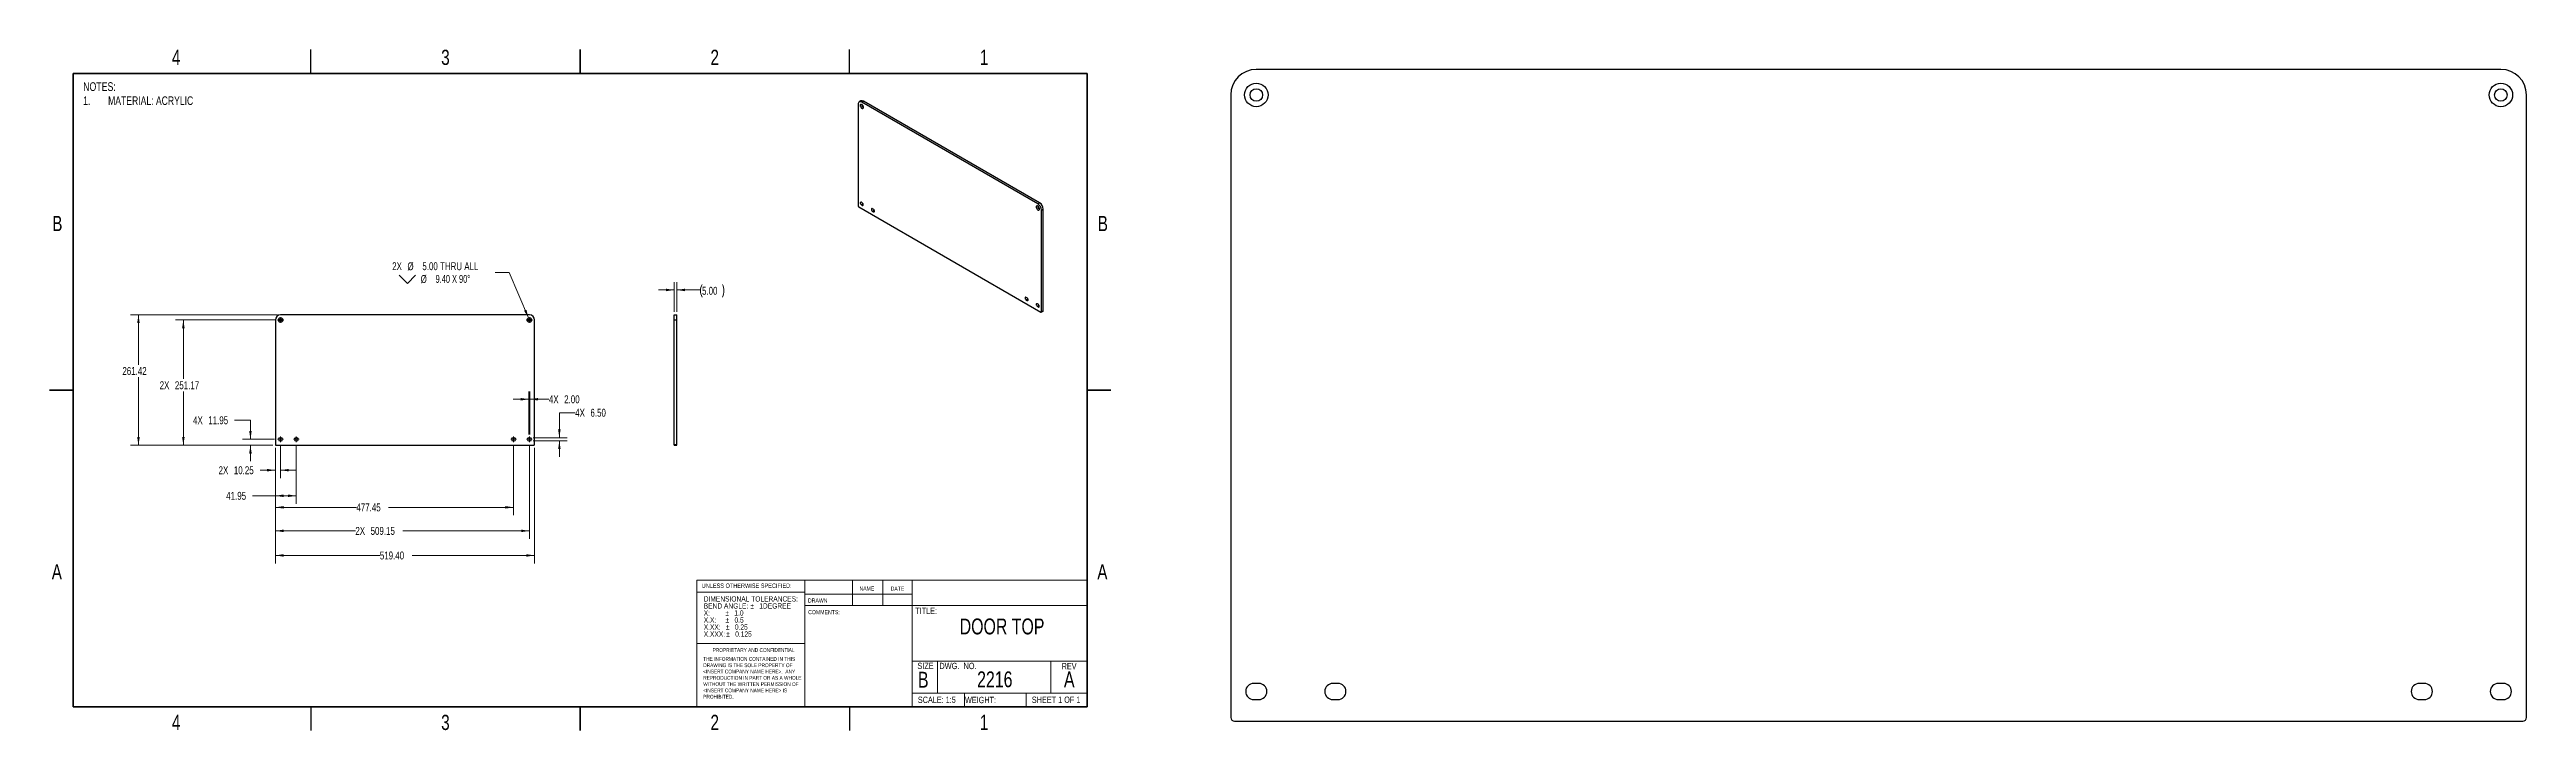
# Model space of a CAD drawing. Header units: millimetres. Extents: x 3 to 996, y 3 to 276.
import ezdxf

# ---------------------------------------------------------------- set-up
doc = ezdxf.new("R2010")
doc.units = ezdxf.units.MM
doc.styles.add('SLDTEXTSTYLE0', font='TXT', dxfattribs={"width": 0.75})
doc.styles.add('SLDTEXTSTYLE1', font='TXT', dxfattribs={"width": 0.6875})
doc.styles.add('SLDTEXTSTYLE2', font='TXT', dxfattribs={"width": 0.694444})
doc.styles.add('SLDTEXTSTYLE3', font='TXT', dxfattribs={"width": 0.7})
doc.dimstyles.new('SLDDIMSTYLE0', dxfattribs={"dimtxt": 3.175, "dimasz": 3.302, "dimexe": 0, "dimexo": 0.0625, "dimgap": 0.79375, "dimtad": 0, "dimtih": 1, "dimtoh": 1, "dimlfac": 5, "dimrnd": 1e-09, "dimzin": 12, "dimdsep": 46, "dimtxsty": 'SLDTEXTSTYLE0', "dimsah": 1, "dimcen": 0.09, "dimadec": 0, "dimazin": 3, "dimtfac": 1, "dimtmove": 0, "dimatfit": 0, "dimfxl": 1, "dimfrac": 2, "dimtolj": 1, "dimtzin": 12, "dimarcsym": 0})
doc.dimstyles.new('SLDDIMSTYLE1', dxfattribs={"dimtxt": 3.175, "dimasz": 3.302, "dimexe": 0, "dimexo": 0.0625, "dimgap": 0.79375, "dimtad": 0, "dimtih": 1, "dimtoh": 1, "dimlfac": 5, "dimrnd": 1e-09, "dimzin": 12, "dimdsep": 46, "dimtxsty": 'SLDTEXTSTYLE0', "dimsah": 1, "dimcen": 0.09, "dimadec": 0, "dimazin": 3, "dimtfac": 1, "dimtofl": 0, "dimtmove": 0, "dimatfit": 3, "dimfxl": 1, "dimfrac": 2, "dimtolj": 1, "dimtzin": 12, "dimarcsym": 0})
doc.dimstyles.new('SLDDIMSTYLE2', dxfattribs={"dimtxt": 3.175, "dimasz": 3.302, "dimexe": 0, "dimexo": 0.0625, "dimgap": 0.79375, "dimtad": 0, "dimtih": 1, "dimtoh": 1, "dimlfac": 5, "dimrnd": 1e-09, "dimzin": 4, "dimdsep": 46, "dimtxsty": 'SLDTEXTSTYLE0', "dimsah": 1, "dimcen": 0.09, "dimadec": 0, "dimazin": 1, "dimtfac": 1, "dimtofl": 0, "dimtmove": 0, "dimatfit": 3, "dimfxl": 1, "dimfrac": 2, "dimtolj": 1, "dimtzin": 12, "dimarcsym": 0})
doc.dimstyles.new('SLDDIMSTYLE3', dxfattribs={"dimtxt": 3.175, "dimasz": 3.302, "dimexe": 0, "dimexo": 0.0625, "dimgap": 0.79375, "dimtad": 0, "dimtih": 1, "dimtoh": 1, "dimlfac": 5, "dimrnd": 1e-09, "dimzin": 4, "dimdsep": 46, "dimtxsty": 'SLDTEXTSTYLE0', "dimsah": 1, "dimcen": 0.09, "dimadec": 0, "dimazin": 1, "dimtfac": 1, "dimtmove": 0, "dimatfit": 0, "dimfxl": 1, "dimfrac": 2, "dimtolj": 1, "dimtzin": 12, "dimarcsym": 0})
doc.dimstyles.new('SLDDIMSTYLE4', dxfattribs={"dimtxt": 3.175, "dimasz": 3.302, "dimexe": 0, "dimexo": 0.0625, "dimgap": 0.79375, "dimtad": 0, "dimtih": 1, "dimtoh": 1, "dimlfac": 5, "dimrnd": 1e-09, "dimzin": 4, "dimdsep": 46, "dimtxsty": 'SLDTEXTSTYLE0', "dimsah": 1, "dimcen": 0, "dimadec": 0, "dimazin": 1, "dimtfac": 1, "dimtofl": 0, "dimtmove": 0, "dimatfit": 3, "dimfxl": 1, "dimfrac": 2, "dimtolj": 1, "dimtzin": 12, "dimarcsym": 0})

# ---------------------------------------------------------------- blocks, each defined once
blk = doc.blocks.new('SW_NOTE_0')
at = {"color": 0, "linetype": 'Continuous', "lineweight": 0, "attachment_point": 1, "style": 'SLDTEXTSTYLE0'}
for s, insert, char_height in [('NOTES:', (0, 4.51), 3.5), ('1.', (0, -1.15), 3.44), ('MATERIAL: ACRYLIC', (10, -1.15), 3.4396)]:
    blk.add_mtext(s, dxfattribs=dict(at, insert=insert, char_height=char_height))
blk = doc.blocks.new('SW_NOTE_1')
at = {"color": 0, "linetype": 'Continuous', "lineweight": 0, "char_height": 1.524, "attachment_point": 1, "style": 'SLDTEXTSTYLE0'}
for s, insert in [('THE INFORMATION CONTAINED IN THIS', (0, 1.96)), ('WITHOUT THE WRITTEN PERMISSION OF', (0, -8.13)), ('<INSERT COMPANY NAME HERE>.  ANY', (0, -3.08)), ('DRAWING IS THE SOLE PROPERTY OF', (0, -0.56)), ('REPRODUCTION IN PART OR AS A WHOLE', (0, -5.61)), ('<INSERT COMPANY NAME HERE> IS', (0, -10.66)), ('PROHIBITED.', (0, -13.18))]:
    blk.add_mtext(s, dxfattribs=dict(at, insert=insert))
blk = doc.blocks.new('SW_NOTE_2')
at = {"color": 0, "linetype": 'Continuous', "lineweight": 0, "attachment_point": 1, "style": 'SLDTEXTSTYLE0'}
for s, insert, char_height in [('DIMENSIONAL TOLERANCES:', (0, 2.73), 2.1167), ('X:', (0, -2.92), 2.117), ('X.X:', (0, -5.74), 2.117), ('X.XX:', (0, -8.56), 2.117), ('BEND ANGLE:', (0, -0.09), 2.1167), ('%%p', (8.66, -2.92), 2.117), ('%%p', (8.74, -5.74), 2.117), ('%%p', (8.87, -8.56), 2.117), ('1.0', (12.26, -2.92), 2.117), ('0.5', (12.34, -5.74), 2.117), ('0.25', (12.48, -8.56), 2.117), ('%%p', (18.66, -0.09), 2.117), ('1DEGREE', (22.27, -0.09), 2.117), ('X.XXX:', (0, -11.38), 2.117), ('%%p', (9, -11.38), 2.117), ('0.125', (12.61, -11.38), 2.117)]:
    blk.add_mtext(s, dxfattribs=dict(at, insert=insert, char_height=char_height))
blk = doc.blocks.new('_D')
at = {"color": 7, "linetype": 'Continuous', "lineweight": 18}
for p, q in [((93.71, 116.58), (93.71, 104.38)), ((95.76, 117.52), (95.76, 104.38)), ((93.71, 107.55), (87.6, 107.55)), ((95.76, 107.55), (102.11, 107.55))]:
    blk.add_line(p, q, dxfattribs=at)
for points in [[(93.71, 107.55), (90.41, 108.06), (90.41, 107.05)], [(95.76, 107.55), (99.06, 107.05), (99.06, 108.06)]]:
    blk.add_solid(points, dxfattribs=at)
at = {"color": 7, "linetype": 'Continuous', "lineweight": 18, "char_height": 3.175, "attachment_point": 1, "style": 'SLDTEXTSTYLE0'}
for s, insert in [('2X', (70.94, 109.13)), ('10.25', (77.04, 109.13))]:
    blk.add_mtext(s, dxfattribs=dict(at, insert=insert))
blk = doc.blocks.new('_D_1')
at = {"color": 7, "linetype": 'Continuous', "lineweight": 18}
for p, q in [((93.71, 116.58), (93.71, 94.12)), ((102.1, 117.52), (102.1, 94.12)), ((93.71, 97.3), (84.55, 97.3)), ((102.1, 97.3), (93.71, 97.3))]:
    blk.add_line(p, q, dxfattribs=at)
for points in [[(93.71, 97.3), (97.01, 96.79), (97.01, 97.81)], [(102.1, 97.3), (98.8, 97.81), (98.8, 96.79)]]:
    blk.add_solid(points, dxfattribs=at)
at = {"color": 7, "linetype": 'Continuous', "lineweight": 18, "insert": (73.99, 98.87), "char_height": 3.175, "attachment_point": 1, "style": 'SLDTEXTSTYLE0'}
blk.add_mtext('41.95', dxfattribs=at)
blk = doc.blocks.new('_D_2')
at = {"color": 7, "linetype": 'Continuous', "lineweight": 18}
for p, q in [((93.71, 116.58), (93.71, 89.48)), ((189.2, 117.52), (189.2, 89.48)), ((93.71, 92.65), (126.17, 92.65)), ((189.2, 92.65), (139.07, 92.65))]:
    blk.add_line(p, q, dxfattribs=at)
for points in [[(93.71, 92.65), (97.01, 92.15), (97.01, 93.16)], [(189.2, 92.65), (185.9, 93.16), (185.9, 92.15)]]:
    blk.add_solid(points, dxfattribs=at)
at = {"color": 7, "linetype": 'Continuous', "lineweight": 18, "insert": (126.17, 94.23), "char_height": 3.175, "attachment_point": 1, "style": 'SLDTEXTSTYLE0'}
blk.add_mtext('477.45', dxfattribs=at)
blk = doc.blocks.new('_D_3')
at = {"color": 7, "linetype": 'Continuous', "lineweight": 18}
for p, q in [((93.71, 116.58), (93.71, 80.05)), ((195.54, 117.52), (195.54, 80.05)), ((93.71, 83.22), (125.77, 83.22)), ((195.54, 83.22), (144.77, 83.22))]:
    blk.add_line(p, q, dxfattribs=at)
for points in [[(93.71, 83.22), (97.01, 82.72), (97.01, 83.73)], [(195.54, 83.22), (192.24, 83.73), (192.24, 82.72)]]:
    blk.add_solid(points, dxfattribs=at)
at = {"color": 7, "linetype": 'Continuous', "lineweight": 18, "char_height": 3.175, "attachment_point": 1, "style": 'SLDTEXTSTYLE0'}
for s, insert in [('2X', (125.77, 84.8)), ('509.15', (131.87, 84.8))]:
    blk.add_mtext(s, dxfattribs=dict(at, insert=insert))
blk = doc.blocks.new('_D_4')
at = {"color": 7, "linetype": 'Continuous', "lineweight": 18}
for p, q in [((93.71, 116.58), (93.71, 70.2)), ((197.59, 116.58), (197.59, 70.2)), ((93.71, 73.37), (135.58, 73.37)), ((197.59, 73.37), (148.48, 73.37))]:
    blk.add_line(p, q, dxfattribs=at)
for points in [[(93.71, 73.37), (97.01, 72.87), (97.01, 73.88)], [(197.59, 73.37), (194.29, 73.88), (194.29, 72.87)]]:
    blk.add_solid(points, dxfattribs=at)
at = {"color": 7, "linetype": 'Continuous', "lineweight": 18, "insert": (135.58, 74.95), "char_height": 3.175, "attachment_point": 1, "style": 'SLDTEXTSTYLE0'}
blk.add_mtext('519.40', dxfattribs=at)
blk = doc.blocks.new('_D_5')
at = {"color": 7, "linetype": 'Continuous', "lineweight": 18}
for p, q in [((77.36, 127.6), (83.71, 127.6)), ((93.33, 119.94), (80.54, 119.94)), ((83.71, 127.6), (83.71, 119.94)), ((92.74, 117.55), (80.54, 117.55)), ((83.71, 117.55), (83.71, 111.2))]:
    blk.add_line(p, q, dxfattribs=at)
for points in [[(83.71, 119.94), (84.22, 123.25), (83.2, 123.25)], [(83.71, 117.55), (83.2, 114.25), (84.22, 114.25)]]:
    blk.add_solid(points, dxfattribs=at)
at = {"color": 7, "linetype": 'Continuous', "lineweight": 18, "char_height": 3.175, "attachment_point": 1, "style": 'SLDTEXTSTYLE0'}
for s, insert in [('4X', (60.71, 129.17)), ('11.95', (66.8, 129.17))]:
    blk.add_mtext(s, dxfattribs=dict(at, insert=insert))
blk = doc.blocks.new('_D_6')
at = {"color": 7, "linetype": 'Continuous', "lineweight": 18}
for p, q in [((93.48, 167.79), (53.65, 167.79)), ((56.82, 167.79), (56.82, 144.16)), ((56.82, 117.55), (56.82, 139.12)), ((92.74, 117.55), (53.65, 117.55))]:
    blk.add_line(p, q, dxfattribs=at)
for points in [[(56.82, 167.79), (56.31, 164.48), (57.33, 164.48)], [(56.82, 117.55), (57.33, 120.86), (56.31, 120.86)]]:
    blk.add_solid(points, dxfattribs=at)
at = {"color": 7, "linetype": 'Continuous', "lineweight": 18, "char_height": 3.175, "attachment_point": 1, "style": 'SLDTEXTSTYLE0'}
for s, insert in [('2X', (47.32, 143.21)), ('251.17', (53.42, 143.21))]:
    blk.add_mtext(s, dxfattribs=dict(at, insert=insert))
blk = doc.blocks.new('_D_7')
at = {"color": 7, "linetype": 'Continuous', "lineweight": 18}
for p, q in [((94.49, 169.84), (35.65, 169.84)), ((38.82, 169.84), (38.82, 149.86)), ((38.82, 117.55), (38.82, 144.82)), ((92.74, 117.55), (35.65, 117.55))]:
    blk.add_line(p, q, dxfattribs=at)
for points in [[(38.82, 169.84), (38.31, 166.53), (39.33, 166.53)], [(38.82, 117.55), (39.33, 120.86), (38.31, 120.86)]]:
    blk.add_solid(points, dxfattribs=at)
at = {"color": 7, "linetype": 'Continuous', "lineweight": 18, "insert": (32.37, 148.91), "char_height": 3.175, "attachment_point": 1, "style": 'SLDTEXTSTYLE0'}
blk.add_mtext('261.42', dxfattribs=at)
blk = doc.blocks.new('_D_8')
at = {"color": 7, "linetype": 'Continuous', "lineweight": 18}
for p, q in [((213.89, 130.6), (207.54, 130.6)), ((207.54, 130.6), (207.54, 120.59)), ((197.01, 120.59), (210.72, 120.59)), ((197.01, 119.29), (210.72, 119.29)), ((207.54, 119.29), (207.54, 112.94))]:
    blk.add_line(p, q, dxfattribs=at)
for points in [[(207.54, 120.59), (208.05, 123.9), (207.03, 123.9)], [(207.54, 119.29), (207.03, 115.99), (208.05, 115.99)]]:
    blk.add_solid(points, dxfattribs=at)
at = {"color": 7, "linetype": 'Continuous', "lineweight": 18, "char_height": 3.175, "attachment_point": 1, "style": 'SLDTEXTSTYLE0'}
for s, insert in [('4X', (213.89, 132.18)), ('6.50', (219.99, 132.18))]:
    blk.add_mtext(s, dxfattribs=dict(at, insert=insert))
blk = doc.blocks.new('_D_9')
at = {"color": 7, "linetype": 'Continuous', "lineweight": 18}
for p, q in [((195.34, 121.86), (195.34, 139.17)), ((195.74, 121.86), (195.74, 139.17)), ((195.34, 136), (188.99, 136)), ((195.74, 136), (203.36, 136))]:
    blk.add_line(p, q, dxfattribs=at)
for points in [[(195.34, 136), (192.04, 136.51), (192.04, 135.49)], [(195.74, 136), (199.04, 135.49), (199.04, 136.51)]]:
    blk.add_solid(points, dxfattribs=at)
at = {"color": 7, "linetype": 'Continuous', "lineweight": 18, "char_height": 3.175, "attachment_point": 1, "style": 'SLDTEXTSTYLE0'}
for s, insert in [('4X', (203.36, 137.57)), ('2.00', (209.46, 137.57))]:
    blk.add_mtext(s, dxfattribs=dict(at, insert=insert))
blk = doc.blocks.new('SW_SYMBOL_HOLE_SINK')
at = {"color": 0, "linetype": 'Continuous', "lineweight": 18}
for p, q in [((0, 875), (800, 75)), ((800, 75), (1600, 875))]:
    blk.add_line(p, q, dxfattribs=at)
blk = doc.blocks.new('_D_10')
at = {"color": 7, "linetype": 'Continuous', "lineweight": 18}
for p, q in [((187.38, 186.81), (181.83, 186.81)), ((195.17, 168.65), (187.38, 186.81))]:
    blk.add_line(p, q, dxfattribs=at)
blk.add_solid([(195.17, 168.65), (194.34, 171.89), (193.4, 171.48)], dxfattribs=at)
at = {"color": 7, "linetype": 'Continuous', "lineweight": 18, "xscale": 0.0040555664, "yscale": 0.0040555664, "zscale": 0.0040555664}
blk.add_blockref('SW_SYMBOL_HOLE_SINK', (143.36, 182.16), dxfattribs=at)
at = {"color": 7, "linetype": 'Continuous', "lineweight": 18, "char_height": 3.175, "attachment_point": 1}
for s, insert, style in [('2X', (140.54, 190.95), 'SLDTEXTSTYLE0'), ('%%c', (146.64, 190.9), 'SLDTEXTSTYLE0'), ('5.00 THRU ALL', (152.62, 190.95), 'SLDTEXTSTYLE0'), ('%%c', (151.93, 185.81), 'SLDTEXTSTYLE0'), ('9.40 X 90°', (157.91, 185.86), 'SLDTEXTSTYLE3')]:
    blk.add_mtext(s, dxfattribs=dict(at, insert=insert, style=style))
blk = doc.blocks.new('SW_CENTERMARKSYMBOL_0')
at = {"color": 0, "linetype": 'Continuous', "lineweight": 0}
for p, q in [((-0.508, 0), (-1.008, 0)), ((0, 0), (-0.508, 0)), ((0, 0.508), (0, 1.008)), ((0, 0), (0, 0.508)), ((0, 0), (0, -0.508)), ((0, 0), (0.508, 0)), ((0.508, 0), (1.008, 0)), ((0, -0.508), (0, -1.008))]:
    blk.add_line(p, q, dxfattribs=at)
blk = doc.blocks.new('SW_CENTERMARKSYMBOL_1')
at = {"color": 0, "linetype": 'Continuous', "lineweight": 0}
for p, q in [((-0.508, 0), (-1.008, 0)), ((0, 0), (-0.508, 0)), ((0, 0.508), (0, 1.008)), ((0, 0), (0, 0.508)), ((0, 0), (0, -0.508)), ((0, 0), (0.508, 0)), ((0.508, 0), (1.008, 0)), ((0, -0.508), (0, -1.008))]:
    blk.add_line(p, q, dxfattribs=at)
blk = doc.blocks.new('SW_CENTERMARKSYMBOL_2')
at = {"color": 0, "linetype": 'Continuous', "lineweight": 0}
for p, q in [((-1.016, 0), (-1.158, 0)), ((0, 0), (-0.508, 0)), ((0, 1.016), (0, 1.158)), ((0, 0), (0, 0.508)), ((0, 0), (0, -0.508)), ((0, 0), (0.508, 0)), ((1.016, 0), (1.158, 0)), ((0, -1.016), (0, -1.158))]:
    blk.add_line(p, q, dxfattribs=at)
blk = doc.blocks.new('SW_CENTERMARKSYMBOL_3')
at = {"color": 0, "linetype": 'Continuous', "lineweight": 0}
for p, q in [((-1.016, 0), (-1.158, 0)), ((0, 0), (-0.508, 0)), ((0, 1.016), (0, 1.158)), ((0, 0), (0, 0.508)), ((0, 0), (0, -0.508)), ((0, 0), (0.508, 0)), ((1.016, 0), (1.158, 0)), ((0, -1.016), (0, -1.158))]:
    blk.add_line(p, q, dxfattribs=at)
blk = doc.blocks.new('SW_CENTERMARKSYMBOL_4')
at = {"color": 0, "linetype": 'Continuous', "lineweight": 0}
for p, q in [((-1.016, 0), (-1.158, 0)), ((0, 0), (-0.508, 0)), ((0, 1.016), (0, 1.158)), ((0, 0), (0, 0.508)), ((0, 0), (0, -0.508)), ((0, 0), (0.508, 0)), ((1.016, 0), (1.158, 0)), ((0, -1.016), (0, -1.158))]:
    blk.add_line(p, q, dxfattribs=at)
blk = doc.blocks.new('SW_CENTERMARKSYMBOL_5')
at = {"color": 0, "linetype": 'Continuous', "lineweight": 0}
for p, q in [((-1.016, 0), (-1.158, 0)), ((0, 0), (-0.508, 0)), ((0, 1.016), (0, 1.158)), ((0, 0), (0, 0.508)), ((0, 0), (0, -0.508)), ((0, 0), (0.508, 0)), ((1.016, 0), (1.158, 0)), ((0, -1.016), (0, -1.158))]:
    blk.add_line(p, q, dxfattribs=at)
blk = doc.blocks.new('_D_11')
at = {"color": 7, "linetype": 'Continuous', "lineweight": 18}
for p, q in [((253.59, 179.84), (247.24, 179.84)), ((253.59, 171.11), (253.59, 183.01)), ((254.59, 171.11), (254.59, 183.01)), ((254.59, 179.84), (264.12, 179.84))]:
    blk.add_line(p, q, dxfattribs=at)
for centre, start, end in [((269.76, 179.51), 153.43495, 206.56505), ((267.89, 179.51), 333.43495, 26.56505)]:
    blk.add_arc(centre, 5.64, start, end, dxfattribs=at)
for points in [[(253.59, 179.84), (250.29, 180.34), (250.29, 179.33)], [(254.59, 179.84), (257.9, 179.33), (257.9, 180.34)]]:
    blk.add_solid(points, dxfattribs=at)
at = {"color": 7, "linetype": 'Continuous', "lineweight": 18, "insert": (264.72, 181.09), "char_height": 3.175, "attachment_point": 1, "style": 'SLDTEXTSTYLE0'}
blk.add_mtext('5.00', dxfattribs=at)

msp = doc.modelspace()

# ---------------------------------------------------------------- linework, layer by layer
at = {"color": 7, "linetype": 'Continuous', "lineweight": 25}
for p, q in [((107.95, 266.7), (107.95, 276.225)), ((215.9, 276.225), (215.9, 266.7)), ((215.9, 266.7), (215.9, 276.225)), ((323.85, 266.7), (323.85, 276.225)), ((985.8016, 268.2864), (486.9016, 268.2864)), ((327.315, 254.2754), (327.315, 213.5028)), ((328.4468, 255.6222), (327.7397, 255.214)), ((328.7646, 255.1125), (329.4717, 255.5207)), ((399.3197, 214.3819), (328.7646, 255.1125)), ((400.0268, 214.7901), (329.4717, 255.5207)), ((476.6516, 258.0364), (476.6516, 8.3698)), ((996.0516, 8.3698), (996.0516, 258.0364)), ((327.5272, 213.1354), (400.5572, 170.9761)), ((328.906, 214.8217), (328.6232, 214.985)), ((328.6232, 213.9235), (328.906, 213.7602)), ((333.3891, 212.2337), (333.1062, 212.397)), ((333.1062, 211.3355), (333.3891, 211.1722)), ((399.3197, 214.3819), (400.0268, 214.7901)), ((400.7693, 211.8712), (401.4764, 212.2794)), ((400.7693, 171.0986), (400.7693, 211.8712)), ((401.4764, 171.5068), (401.4764, 212.2794)), ((195.5418, 169.8368), (95.7618, 169.8368)), ((253.593, 169.8368), (254.593, 169.8368)), ((253.593, 167.7868), (253.593, 169.8368)), ((254.593, 167.7868), (254.593, 169.8368)), ((394.9781, 176.6791), (394.6952, 176.8424)), ((394.6952, 175.7809), (394.9781, 175.6176)), ((399.4611, 174.0911), (399.1783, 174.2544)), ((399.1783, 173.1929), (399.4611, 173.0296)), ((400.7071, 170.9613), (401.4143, 171.3695)), ((400.7693, 171.0986), (401.4764, 171.5068)), ((93.7118, 167.7868), (93.7118, 117.8535)), ((197.5918, 117.8535), (197.5918, 167.7868)), ((253.593, 117.8535), (253.593, 167.7868)), ((253.593, 167.7868), (254.593, 167.7868)), ((254.593, 117.8535), (254.593, 167.7868)), ((3.175, 139.7), (12.7, 139.7)), ((12.7, 139.7), (3.175, 139.7)), ((428.625, 139.7), (419.1, 139.7)), ((419.1, 139.7), (428.625, 139.7)), ((95.9618, 120.5935), (95.5618, 120.5935)), ((95.5618, 119.2935), (95.9618, 119.2935)), ((102.3018, 120.5935), (101.9018, 120.5935)), ((101.9018, 119.2935), (102.3018, 119.2935)), ((189.4018, 120.5935), (189.0018, 120.5935)), ((189.0018, 119.2935), (189.4018, 119.2935)), ((195.7418, 120.5935), (195.3418, 120.5935)), ((195.3418, 119.2935), (195.7418, 119.2935)), ((94.0118, 117.5535), (197.2918, 117.5535)), ((253.593, 117.8535), (254.593, 117.8535)), ((253.593, 117.5535), (253.593, 117.8535)), ((253.593, 117.5535), (254.593, 117.5535)), ((254.593, 117.5535), (254.593, 117.8535)), ((487.9016, 22.0698), (485.9016, 22.0698)), ((519.6016, 22.0698), (517.6016, 22.0698)), ((955.1016, 22.0698), (953.1016, 22.0698)), ((986.8016, 22.0698), (984.8016, 22.0698)), ((107.95, 12.7), (107.95, 3.175)), ((215.9, 3.175), (215.9, 12.7)), ((215.9, 12.7), (215.9, 3.175)), ((323.85, 12.7), (323.85, 3.175)), ((485.9016, 15.5698), (487.9016, 15.5698)), ((517.6016, 15.5698), (519.6016, 15.5698)), ((953.1016, 15.5698), (955.1016, 15.5698)), ((984.8016, 15.5698), (986.8016, 15.5698)), ((478.1516, 6.8698), (994.5516, 6.8698))]:
    msp.add_line(p, q, dxfattribs=at)
at = {"color": 7, "linetype": 'Continuous', "lineweight": 50}
for p, q in [((12.7, 12.7), (12.7, 266.7)), ((12.7, 266.7), (419.1, 266.7)), ((419.1, 266.7), (419.1, 12.7)), ((419.1, 12.7), (12.7, 12.7))]:
    msp.add_line(p, q, dxfattribs=at)
at = {"color": 8, "linetype": 'Continuous', "lineweight": 25}
for p, q in [((329.3072, 214.3184), (328.6232, 213.9235)), ((329.3657, 214.0255), (328.906, 213.7602)), ((333.7903, 211.7303), (333.1062, 211.3355)), ((333.8487, 211.4375), (333.3891, 211.1722)), ((395.3793, 176.1758), (394.6952, 175.7809)), ((395.4377, 175.8829), (394.9781, 175.6176)), ((399.8623, 173.5878), (399.1783, 173.1929)), ((399.9208, 173.2949), (399.4611, 173.0296))]:
    msp.add_line(p, q, dxfattribs=at)
at = {"color": 7, "linetype": 'Continuous', "lineweight": 18}
for p, q in [((262.6786, 12.7), (262.6786, 63.4037)), ((262.6786, 63.4037), (419.1, 63.4037)), ((305.9481, 63.4037), (305.9481, 12.7)), ((324.9852, 63.4037), (324.9852, 53.2688)), ((337.2431, 63.4037), (337.2431, 53.2688)), ((348.903, 63.4037), (348.903, 12.7)), ((305.9481, 58.6742), (262.6786, 58.6742)), ((305.9481, 57.8319), (348.903, 57.8319)), ((305.9481, 53.2688), (348.903, 53.2688)), ((348.903, 53.2688), (419.1, 53.2688)), ((262.6786, 38.0519), (306.1016, 38.0519)), ((348.903, 30.9845), (419.1, 30.9845)), ((359.0753, 30.9845), (359.0753, 18.1073)), ((404.5728, 30.9845), (404.5728, 18.1073)), ((348.903, 18.1073), (419.1, 18.1073)), ((369.9362, 18.1073), (369.9362, 12.7)), ((394.6227, 18.1073), (394.6227, 12.7))]:
    msp.add_line(p, q, dxfattribs=at)
at = {"color": 7, "linetype": 'Continuous', "lineweight": 25, "flags": 128}
for points in [[(328.7646, 255.1125), (328.4818, 255.2436), (328.2099, 255.3054), (327.9593, 255.2953), (327.7396, 255.214), (327.5593, 255.0644), (327.4254, 254.8523), (327.3429, 254.5859), (327.315, 254.2754)], [(329.4293, 253.0549), (329.4024, 253.2867), (329.3238, 253.5308), (329.1999, 253.7674), (329.0407, 253.9774), (328.8592, 254.1438), (328.67, 254.253), (328.4885, 254.2962), (328.3293, 254.27), (328.2054, 254.1764), (328.1269, 254.023), (328.0999, 253.8223), (328.1269, 253.5906), (328.2054, 253.3465), (328.3293, 253.1098), (328.4885, 252.8998), (328.67, 252.7335), (328.8592, 252.6243), (329.0407, 252.581), (329.1999, 252.6073), (329.3238, 252.7009), (329.4024, 252.8542), (329.4293, 253.0549)], [(328.9452, 254.073), (328.9404, 254.0735), (328.8257, 254.0513), (328.7491, 253.963), (328.7222, 253.8223), (328.7491, 253.6506), (328.8257, 253.4739), (328.9404, 253.3192), (329.0757, 253.21), (329.211, 253.1629), (329.3257, 253.1852), (329.4024, 253.2734), (329.4043, 253.2778)], [(329.1656, 253.8193), (329.2217, 253.7025), (329.2948, 253.5955)], [(328.6232, 214.985), (328.466, 215.0437), (328.3278, 215.0314), (328.2251, 214.9494), (328.1706, 214.8077), (328.1706, 214.6234), (328.2251, 214.4186), (328.3278, 214.2182), (328.466, 214.0462), (328.6232, 213.9235)], [(328.906, 213.7602), (329.0632, 213.7015), (329.2015, 213.7138), (329.3041, 213.7958), (329.3587, 213.9375), (329.3587, 214.1218), (329.3041, 214.3265), (329.2015, 214.527), (329.0632, 214.6989), (328.906, 214.8217)], [(333.1062, 212.397), (332.949, 212.4557), (332.8108, 212.4434), (332.7082, 212.3614), (332.6536, 212.2197), (332.6536, 212.0354), (332.7082, 211.8306), (332.8108, 211.6302), (332.949, 211.4582), (333.1062, 211.3355)], [(333.3891, 211.1722), (333.5463, 211.1134), (333.6845, 211.1258), (333.7871, 211.2078), (333.8417, 211.3495), (333.8417, 211.5338), (333.7871, 211.7385), (333.6845, 211.939), (333.5463, 212.1109), (333.3891, 212.2337)], [(399.9844, 212.3243), (399.9575, 212.5561), (399.8789, 212.8002), (399.755, 213.0368), (399.5958, 213.2468), (399.4143, 213.4132), (399.2251, 213.5224), (399.0436, 213.5656), (398.8845, 213.5394), (398.7606, 213.4458), (398.682, 213.2924), (398.655, 213.0917), (398.682, 212.86), (398.7606, 212.6159), (398.8845, 212.3792), (399.0436, 212.1692), (399.2251, 212.0029), (399.4143, 211.8937), (399.5958, 211.8504), (399.755, 211.8767), (399.8789, 211.9703), (399.9575, 212.1236), (399.9844, 212.3243)], [(399.5004, 213.3424), (399.4956, 213.3429), (399.3809, 213.3207), (399.3042, 213.2324), (399.2773, 213.0917), (399.3042, 212.92), (399.3809, 212.7433), (399.4956, 212.5886), (399.6309, 212.4794), (399.7662, 212.4323), (399.8809, 212.4546), (399.9575, 212.5428), (399.9594, 212.5472)], [(399.7207, 213.0887), (399.7768, 212.9719), (399.8499, 212.8649)], [(394.6952, 176.8424), (394.538, 176.9011), (394.3998, 176.8888), (394.2972, 176.8068), (394.2426, 176.6651), (394.2426, 176.4808), (394.2972, 176.2761), (394.3998, 176.0756), (394.538, 175.9037), (394.6952, 175.7809)], [(394.9781, 175.6176), (395.1353, 175.5589), (395.2735, 175.5712), (395.3761, 175.6532), (395.4307, 175.7949), (395.4307, 175.9792), (395.3761, 176.184), (395.2735, 176.3844), (395.1353, 176.5564), (394.9781, 176.6791)], [(399.1783, 174.2544), (399.0211, 174.3131), (398.8829, 174.3008), (398.7803, 174.2188), (398.7257, 174.0771), (398.7257, 173.8928), (398.7803, 173.688), (398.8829, 173.4876), (399.0211, 173.3156), (399.1783, 173.1929)], [(399.4611, 173.0296), (399.6183, 172.9709), (399.7566, 172.9832), (399.8592, 173.0652), (399.9138, 173.2069), (399.9138, 173.3912), (399.8592, 173.5959), (399.7566, 173.7964), (399.6183, 173.9683), (399.4611, 174.0911)]]:
    msp.add_lwpolyline(points, dxfattribs=at)
at = {"color": 7, "linetype": 'Continuous', "lineweight": 25}
for centre, radius in [((486.9016, 258.0364), 4.7), ((486.9016, 258.0364), 2.5), ((985.8016, 258.0364), 4.7), ((985.8016, 258.0364), 2.5), ((95.7618, 167.7868), 0.94), ((95.7618, 167.7868), 0.5), ((195.5418, 167.7868), 0.94), ((195.5418, 167.7868), 0.5)]:
    msp.add_circle(centre, radius, dxfattribs=at)
for centre, radius, start, end in [((486.9016, 258.0364), 10.25, 90, 180), ((985.8016, 258.0364), 10.25, 0, 90), ((328.8712, 254.6825), 1.0311, 54.3824225, 114.307119), ((327.7756, 213.5238), 0.461, 182.6054785, 237.3945217), ((329.8855, 215.1808), 1.0164, 202.1214131, 234.3011677), ((334.3685, 212.5927), 1.0164, 202.1214131, 234.3011677), ((397.6221, 211.728), 3.1504, 2.6054785, 57.3945217), ((398.3292, 212.1362), 3.1504, 2.6054785, 57.3945217), ((95.7618, 167.7868), 2.05, 90, 180), ((195.5418, 167.7868), 2.05, 0, 90), ((395.9575, 177.0382), 1.0164, 202.1214131, 234.3011677), ((400.4406, 174.4502), 1.0164, 202.1214131, 234.3011677), ((400.64, 171.0776), 0.131, 230.7967148, 9.214037), ((401.3294, 171.4906), 0.1479, 305.0133329, 6.2988475), ((95.5618, 119.9435), 0.65, 90, 270), ((95.9618, 119.9435), 0.65, 270, 90), ((101.9018, 119.9435), 0.65, 90, 270), ((102.3018, 119.9435), 0.65, 270, 90), ((189.0018, 119.9435), 0.65, 90, 270), ((189.4018, 119.9435), 0.65, 270, 90), ((195.3418, 119.9435), 0.65, 90, 270), ((195.7418, 119.9435), 0.65, 270, 90), ((94.0118, 117.8535), 0.3, 180, 270), ((197.2918, 117.8535), 0.3, 270, 0), ((485.9016, 18.8198), 3.25, 90, 270), ((487.9016, 18.8198), 3.25, 270, 90), ((517.6016, 18.8198), 3.25, 90, 270), ((519.6016, 18.8198), 3.25, 270, 90), ((953.1016, 18.8198), 3.25, 90, 270), ((955.1016, 18.8198), 3.25, 270, 90), ((984.8016, 18.8198), 3.25, 90, 270), ((986.8016, 18.8198), 3.25, 270, 90), ((478.1516, 8.3698), 1.5, 180, 270), ((994.5516, 8.3698), 1.5, 270, 0)]:
    msp.add_arc(centre, radius, start, end, dxfattribs=at)

# ---------------------------------------------------------------- block references
at = {"color": 7, "linetype": 'Continuous', "lineweight": 0}
for name, p in [('SW_NOTE_0', (16.6547, 258.6194)), ('SW_CENTERMARKSYMBOL_1', (95.7618, 167.7868)), ('SW_CENTERMARKSYMBOL_0', (195.5418, 167.7868)), ('SW_CENTERMARKSYMBOL_2', (95.7618, 119.9435)), ('SW_CENTERMARKSYMBOL_3', (102.1018, 119.9435)), ('SW_CENTERMARKSYMBOL_4', (189.2018, 119.9435)), ('SW_CENTERMARKSYMBOL_5', (195.5418, 119.9435)), ('SW_NOTE_2', (265.4132, 54.2766)), ('SW_NOTE_1', (265.2142, 30.6576))]:
    msp.add_blockref(name, p, dxfattribs=at)

# ---------------------------------------------------------------- texts
for s, insert, char_height, attachment_point, style in [('4', (53.9136, 276.1637), 6.096, 2, 'SLDTEXTSTYLE0'), ('3', (161.8636, 276.1637), 6.096, 2, 'SLDTEXTSTYLE0'), ('2', (269.8136, 276.1637), 6.096, 2, 'SLDTEXTSTYLE0'), ('1', (377.7636, 276.1637), 6.096, 2, 'SLDTEXTSTYLE0'), ('B', (6.3034, 209.5257), 6.096, 2, 'SLDTEXTSTYLE0'), ('B', (425.4034, 209.5257), 6.096, 2, 'SLDTEXTSTYLE0'), ('A', (6.1066, 69.8257), 6.096, 2, 'SLDTEXTSTYLE0'), ('A', (425.2066, 69.8257), 6.096, 2, 'SLDTEXTSTYLE0'), ('UNLESS OTHERWISE SPECIFIED:', (264.6171, 62.1158), 1.778, 1, 'SLDTEXTSTYLE0'), ('NAME', (327.8238, 60.923), 1.651, 1, 'SLDTEXTSTYLE0'), ('DATE', (340.3149, 60.8789), 1.651, 1, 'SLDTEXTSTYLE0'), ('DRAWN', (307.1966, 56.1227), 1.651, 1, 'SLDTEXTSTYLE0'), ('COMMENTS:', (307.2838, 51.4535), 1.651, 1, 'SLDTEXTSTYLE0'), ('TITLE:', (350.1934, 52.393), 2.54, 1, 'SLDTEXTSTYLE0'), ('DOOR TOP', (384.9911, 48.0717), 6.35, 2, 'SLDTEXTSTYLE0'), ('PROPRIETARY AND CONFIDENTIAL', (268.9893, 36.2029), 1.524, 1, 'SLDTEXTSTYLE0'), ('SIZE', (351.0796, 30.358), 2.54, 1, 'SLDTEXTSTYLE0'), ('DWG.  NO.', (359.8807, 30.3225), 2.54, 1, 'SLDTEXTSTYLE2'), ('REV', (408.8849, 30.2233), 2.54, 1, 'SLDTEXTSTYLE0'), ('B', (351.28, 26.7244), 6.35, 1, 'SLDTEXTSTYLE0'), ('2216', (382.0794, 26.8729), 6.35, 2, 'SLDTEXTSTYLE0'), ('A', (411.933, 26.8636), 6.35, 2, 'SLDTEXTSTYLE0'), ('SCALE: 1:5', (351.2486, 16.7647), 2.54, 1, 'SLDTEXTSTYLE0'), ('WEIGHT:', (370.14, 16.6777), 2.54, 1, 'SLDTEXTSTYLE0'), ('SHEET 1 OF 1', (396.9309, 16.7729), 2.54, 1, 'SLDTEXTSTYLE1'), ('4', (53.9136, 9.4637), 6.096, 2, 'SLDTEXTSTYLE0'), ('3', (161.8636, 9.4637), 6.096, 2, 'SLDTEXTSTYLE0'), ('2', (269.8136, 9.4637), 6.096, 2, 'SLDTEXTSTYLE0'), ('1', (377.7636, 9.4637), 6.096, 2, 'SLDTEXTSTYLE0')]:
    msp.add_mtext(s, dxfattribs=dict(at, insert=insert, char_height=char_height, attachment_point=attachment_point, style=style))

# ---------------------------------------------------------------- dimensions: what is measured, and where the dimension line sits
at = {"color": 7, "linetype": 'Continuous', "lineweight": 18}
dim = msp.add_diameter_dim_2p(p1=(195.9124, 166.923), p2=(195.1712, 168.6507), text='2X <> THRU ALL\\P{\\fGDT;w}%%c 9.40 X 90°\\P', dimstyle='SLDDIMSTYLE4', dxfattribs=at)
dim.commit()
dim.dimension.update_dxf_attribs({"geometry": '_D_10', "text_midpoint": (160.3899, 186.8087), "dimtype": 163})
for base, p1, p2, text, dimstyle, picture, middle in [((254.593, 179.8368), (253.593, 169.8368), (254.593, 169.8368), '(<>)', 'SLDDIMSTYLE3', '_D_11', (268.8223, 179.8368)), ((195.3418, 135.9982), (195.7418, 120.5935), (195.3418, 120.5935), '4X <>', 'SLDDIMSTYLE3', '_D_9', (210.5195, 135.9982)), ((95.7618, 107.5535), (93.7118, 117.8535), (95.7618, 118.7855), '2X <>', 'SLDDIMSTYLE0', '_D', (79.2689, 107.5535)), ((195.5418, 83.2236), (93.7118, 117.8535), (195.5418, 118.7855), '2X <>', 'SLDDIMSTYLE1', '_D_3', (135.2687, 83.2236))]:
    dim = msp.add_linear_dim(base=base, p1=p1, p2=p2, text=text, dimstyle=dimstyle, dxfattribs=at)
    dim.commit()
    dim.dimension.update_dxf_attribs({"geometry": picture, "text_midpoint": middle, "dimtype": 160})
dim = msp.add_linear_dim(base=(38.8218, 117.5535), p1=(95.7618, 169.8368), p2=(94.0118, 117.5535), angle=90, dimstyle='SLDDIMSTYLE1', dxfattribs=at)
dim.commit()
dim.dimension.update_dxf_attribs({"geometry": '_D_7', "text_midpoint": (38.8218, 147.3373), "dimtype": 160})
for base, p1, p2, text, dimstyle, picture, middle in [((56.8218, 167.7868), (94.0118, 117.5535), (94.7538, 167.7868), '2X <>', 'SLDDIMSTYLE1', '_D_6', (56.8218, 141.636)), ((83.7118, 119.9435), (94.0118, 117.5535), (94.6038, 119.9435), '4X <>', 'SLDDIMSTYLE0', '_D_5', (83.7118, 127.5951)), ((207.5418, 119.2935), (195.7418, 120.5935), (195.7418, 119.2935), '4X <>', 'SLDDIMSTYLE3', '_D_8', (207.5418, 130.6036))]:
    dim = msp.add_linear_dim(base=base, p1=p1, p2=p2, angle=90, text=text, dimstyle=dimstyle, dxfattribs=at)
    dim.commit()
    dim.dimension.update_dxf_attribs({"geometry": picture, "text_midpoint": middle, "dimtype": 160})
for base, p2, dimstyle, picture, middle in [((102.1018, 97.2996), (102.1018, 118.7855), 'SLDDIMSTYLE1', '_D_1', (79.2689, 97.2996)), ((189.2018, 92.6537), (189.2018, 118.7855), 'SLDDIMSTYLE1', '_D_2', (132.6192, 92.6537)), ((197.5918, 73.373), (197.5918, 117.8535), 'SLDDIMSTYLE2', '_D_4', (142.0306, 73.373))]:
    dim = msp.add_linear_dim(base=base, p1=(93.7118, 117.8535), p2=p2, dimstyle=dimstyle, dxfattribs=at)
    dim.commit()
    dim.dimension.update_dxf_attribs({"geometry": picture, "text_midpoint": middle, "dimtype": 160})

doc.saveas('drawing.dxf')
